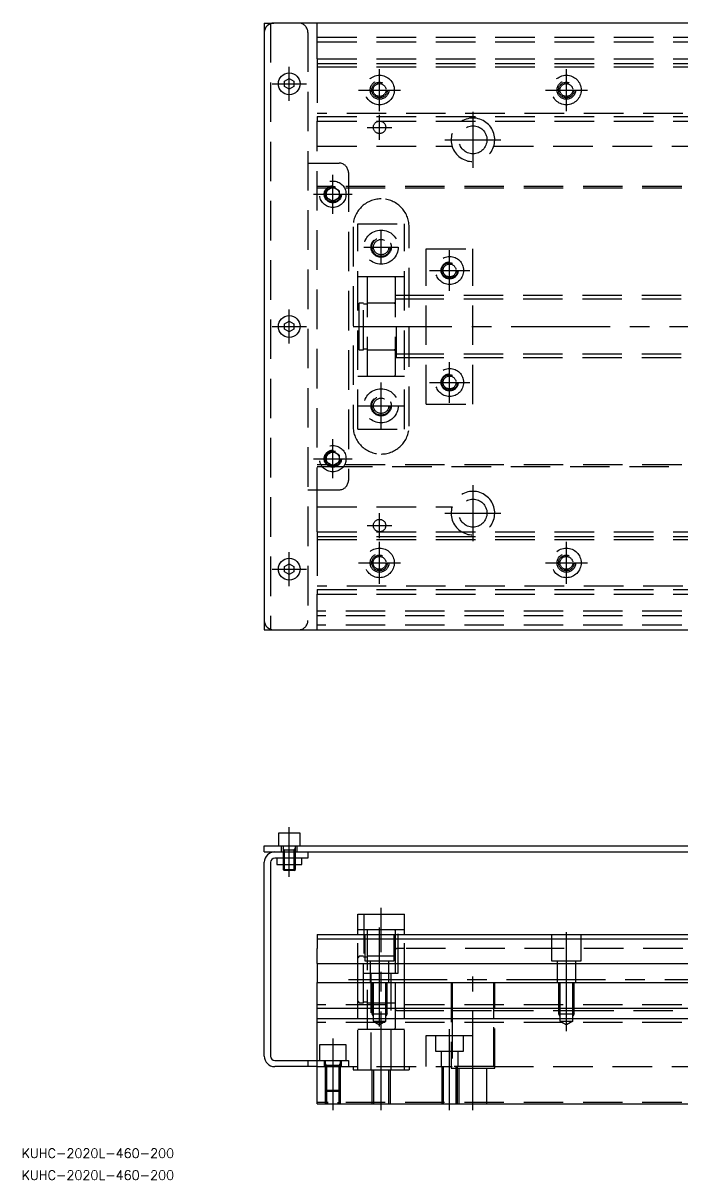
# Model space of a CAD drawing. Extents: x -94 to 687, y -24 to 362.
# Drawn here: x -94.5 to 117.1, y -24.4 to 347.4 of the extents above; entities that cross this region are included whole.
import ezdxf

# ---------------------------------------------------------------- set-up
doc = ezdxf.new("R2010")
doc.units = 0
doc.linetypes.add('CENTER', pattern=[50.8, 31.75, -6.35, 6.35, -6.35])
doc.linetypes.add('DASHED', pattern=[19.05, 12.7, -6.35])
doc.layers.get('0').update_dxf_attribs({"linetype": 'CONTINUOUS'})
doc.layers.add('CENTER', color=1, linetype='CENTER')
doc.styles.get("Standard").update_dxf_attribs({"font": 'txt.shx', "height": 3, "bigfont": 'bigfont.shx'})

msp = doc.modelspace()

# ---------------------------------------------------------------- linework, layer by layer
at = {"color": 7, "linetype": 'CONTINUOUS'}
for p, q in [((-17, 347.4), (-17, 344.4)), ((-17, 347.4), (-14, 347.4)), ((474, 347.4), (-14, 347.4)), ((-17, 344.4), (-17, 155.4)), ((-10.5, 328.77), (-9, 329.63)), ((-10.5, 327.03), (-10.5, 328.77)), ((-9, 329.63), (-7.5, 328.77)), ((-7.5, 328.77), (-7.5, 327.03)), ((-9, 326.17), (-10.5, 327.03)), ((-7.5, 327.03), (-9, 326.17)), ((-10.5, 250.77), (-9, 251.63)), ((-10.5, 249.03), (-10.5, 250.77)), ((-9, 251.63), (-7.5, 250.77)), ((-7.5, 250.77), (-7.5, 249.03)), ((-9, 248.17), (-10.5, 249.03)), ((-7.5, 249.03), (-9, 248.17)), ((-10.5, 172.77), (-9, 173.63)), ((-10.5, 171.03), (-10.5, 172.77)), ((-9, 170.17), (-10.5, 171.03)), ((-9, 173.63), (-7.5, 172.77)), ((-7.5, 171.03), (-9, 170.17)), ((-7.5, 172.77), (-7.5, 171.03)), ((-17, 155.4), (-17, 152.4)), ((-17, 152.4), (-14, 152.4)), ((-14, 152.4), (474, 152.4)), ((-5.5, 87), (-12.5, 87)), ((-12.5, 87), (-12.5, 83)), ((-5.5, 83), (-5.5, 87)), ((-17, 83), (-14, 83)), ((-17, 81), (-17, 83)), ((-14, 83), (130, 83)), ((-17, 81), (-14, 81)), ((-14, 81), (-13.67, 81)), ((-13.67, 81), (-6, 81)), ((-13.67, 81), (-6, 81)), ((-6, 79), (-13.67, 79)), ((-13, 79), (-13, 77)), ((-6, 81), (130, 81)), ((-3, 79), (-6, 79)), ((-5, 77), (-5, 79)), ((-3, 81), (-3, 79)), ((-17, 15.33), (-17, 77.67)), ((-15, 77.67), (-15, 15.33)), ((-13, 77), (-5, 77)), ((-11, 77), (-11, 75.38)), ((-11, 75.38), (-7, 75.38)), ((-10.62, 75), (-11, 75.38)), ((-7.38, 75), (-10.62, 75)), ((-7.38, 75), (-7, 75.38)), ((-7, 75.38), (-7, 77)), ((13, 61), (28, 61)), ((13, 54.5), (13, 61)), ((28, 54.5), (28, 61)), ((0, 54.5), (136.5, 54.5)), ((0, 54.5), (0, 53.04)), ((0, 53.04), (135.25, 53.04)), ((0, 53.04), (0, 51.39)), ((0, 51.39), (0, 50)), ((0, 45.18), (0, 50)), ((0, 45.18), (136.5, 45.18)), ((0, 45.18), (0, 39)), ((0, 39), (460, 39)), ((0, 30.7), (0, 39)), ((460, 30.7), (0, 30.7)), ((0, 27.3), (0, 30.7)), ((460, 27.3), (0, 27.3)), ((0, 0), (0, 27.3)), ((-13.67, 14), (-6, 14)), ((-6, 12), (-13.67, 12)), ((-6, 14), (-3, 14)), ((-3, 12), (-6, 12)), ((-3, 14), (0, 14)), ((-3, 14), (-3, 12)), ((0, 12), (-3, 12)), ((0, 0), (460, 0))]:
    msp.add_line(p, q, dxfattribs=at)
at = {"color": 3, "linetype": 'DASHED'}
for p, q in [((-15, 347.4), (-15, 152.4)), ((0, 335.9), (0, 347.4)), ((-3, 344.4), (-3, 155.4)), ((0, 342.9), (460, 342.9)), ((0, 341.4), (460, 341.4)), ((0, 335.9), (155.5, 335.9)), ((0, 335.9), (0, 334.44)), ((0, 334.44), (155.5, 334.44)), ((0, 334.44), (0, 317.36)), ((0, 333.4), (155.5, 333.4)), ((155.5, 318.4), (0, 318.4)), ((0, 317.36), (155.5, 317.36)), ((0, 317.36), (0, 315.9)), ((0, 315.9), (155.5, 315.9)), ((0, 307.9), (0, 315.9)), ((0, 191.9), (0, 307.9)), ((0, 307.9), (43.29, 307.9)), ((56.71, 307.9), (163.29, 307.9)), ((-3, 302.4), (7, 302.4)), ((10, 299.4), (10, 200.4)), ((5, 294.9), (0, 294.9)), ((4.36, 294.4), (0, 294.4)), ((5, 294.71), (3, 293.55)), ((460, 294.9), (5, 294.9)), ((7, 293.55), (5, 294.71)), ((460, 294.4), (5.64, 294.4)), ((3, 291.25), (3, 293.55)), ((5, 290.09), (3, 291.25)), ((7, 291.25), (5, 290.09)), ((7, 293.55), (7, 291.25)), ((13, 216.9), (13, 282.9)), ((13, 282.9), (28, 282.9)), ((28, 216.9), (28, 282.9)), ((11.5, 281.9), (11.5, 217.9)), ((29.5, 217.9), (29.5, 281.9)), ((35, 224.9), (35, 274.9)), ((35, 274.9), (50, 274.9)), ((50, 224.9), (50, 274.9)), ((16.3, 265.9), (13, 265.9)), ((16, 265.6), (16, 234.2)), ((24.7, 265.9), (16.3, 265.9)), ((24.7, 265.9), (16.3, 265.9)), ((28, 265.9), (24.7, 265.9)), ((25, 265.6), (25, 234.2)), ((13.5, 257.4), (13, 256.9)), ((13.5, 249.9), (13.5, 257.4)), ((14.85, 257.4), (13.5, 257.4)), ((14.85, 242.4), (14.85, 257.4)), ((16, 257.05), (14.85, 257.05)), ((16.3, 257.4), (16, 257.4)), ((24.7, 257.4), (16.3, 257.4)), ((24.7, 257.4), (16.3, 257.4)), ((28, 259.9), (25, 259.9)), ((28, 258.65), (25, 258.65)), ((155, 259.9), (28, 259.9)), ((155, 258.65), (28, 258.65)), ((13.5, 242.4), (13.5, 249.9)), ((25.5, 239.9), (25.5, 249.9)), ((13, 242.9), (13.5, 242.4)), ((13.5, 242.4), (14.85, 242.4)), ((14.85, 242.75), (16, 242.75)), ((16, 242.4), (24.7, 242.4)), ((16.3, 242.4), (24.7, 242.4)), ((25, 241.15), (28, 241.15)), ((25, 240.4), (25.5, 239.9)), ((25, 239.9), (28, 239.9)), ((28, 241.15), (155, 241.15)), ((28, 239.9), (155, 239.9)), ((13, 233.9), (16.3, 233.9)), ((16.3, 233.9), (24.7, 233.9)), ((16.3, 233.9), (24.7, 233.9)), ((24.7, 233.9), (28, 233.9)), ((35, 224.9), (50, 224.9)), ((13, 216.9), (28, 216.9)), ((5, 209.71), (3, 208.55)), ((3, 206.25), (3, 208.55)), ((7, 208.55), (5, 209.71)), ((7, 208.55), (7, 206.25)), ((4.36, 205.4), (0, 205.4)), ((0, 204.9), (5, 204.9)), ((5, 205.09), (3, 206.25)), ((7, 206.25), (5, 205.09)), ((5, 204.9), (460, 204.9)), ((460, 205.4), (5.64, 205.4)), ((-3, 197.4), (7, 197.4)), ((0, 191.9), (43.29, 191.9)), ((0, 183.9), (0, 191.9)), ((0, 183.9), (155.5, 183.9)), ((0, 183.9), (0, 182.44)), ((0, 182.44), (0, 165.36)), ((0, 182.44), (155.5, 182.44)), ((0, 181.4), (155.5, 181.4)), ((155.5, 166.4), (0, 166.4)), ((0, 165.36), (155.5, 165.36)), ((0, 165.36), (0, 163.9)), ((0, 163.9), (155.5, 163.9)), ((0, 152.4), (0, 163.9)), ((460, 158.4), (0, 158.4)), ((460, 156.9), (0, 156.9)), ((460, 153.9), (0, 153.9)), ((-11.5, 81), (-11.5, 83)), ((-11, 83), (-11, 81.6)), ((-10.62, 81.6), (-11, 82.26)), ((-7.38, 81.6), (-7, 82.26)), ((-7, 81.6), (-7, 83)), ((-6.5, 81), (-6.5, 83)), ((-7, 81.6), (-11, 81.6)), ((-7, 81.6), (-11, 81.6)), ((-11, 81.6), (-11, 81)), ((-11, 81.6), (-11, 81.6)), ((-11, 81.6), (-11, 81.59)), ((-9, 81.6), (-11, 81.6)), ((-11, 81), (-11, 79)), ((-11, 81), (-11, 77)), ((-10.62, 81.6), (-10.62, 81)), ((-10.62, 81), (-10.62, 77)), ((-7.38, 81), (-7.38, 81.6)), ((-7.38, 77), (-7.38, 81)), ((-7, 81), (-7, 81.6)), ((-7, 81.6), (-7, 81.6)), ((-7, 81.59), (-7, 81.6)), ((-7, 79), (-7, 81)), ((-7, 77), (-7, 81)), ((15, 61), (15, 42)), ((26, 42), (26, 61)), ((16.3, 56), (13, 56)), ((24.7, 56), (16.3, 56)), ((24.7, 56), (16.3, 56)), ((28, 56), (24.7, 56)), ((13, 39), (13, 54.5)), ((15.25, 54.5), (15.25, 46)), ((16, 55.7), (16, 24.31)), ((24.75, 46), (24.75, 54.5)), ((25, 55.7), (25, 54.5)), ((25, 54.5), (25, 39)), ((28, 39), (28, 54.5)), ((75.25, 54.5), (75.25, 46)), ((84.75, 46), (84.75, 54.5)), ((25.5, 50), (25, 49.5)), ((28, 50), (25.5, 50)), ((155.5, 50), (28, 50)), ((13.5, 47.5), (13, 47)), ((14.85, 47.5), (13.5, 47.5)), ((14.85, 32.5), (14.85, 47.5)), ((16, 47.15), (14.85, 47.15)), ((15.25, 46), (20, 46)), ((16.3, 47.5), (16, 47.5)), ((25, 47.5), (16.3, 47.5)), ((24.7, 47.5), (16.3, 47.5)), ((17, 46), (17, 39)), ((20, 46), (24.75, 46)), ((23, 39), (23, 46)), ((75.25, 46), (80, 46)), ((77, 46), (77, 39)), ((80, 46), (84.75, 46)), ((83, 39), (83, 46)), ((15, 42), (26, 42)), ((17.25, 42), (17.25, 11)), ((23.75, 11), (23.75, 42)), ((13, 30.7), (13, 39)), ((17.5, 39), (17.5, 30.7)), ((17.5, 39), (17.5, 32.7)), ((17.93, 39), (17.93, 29)), ((18, 39), (18, 32)), ((22, 32), (22, 39)), ((22.07, 29), (22.07, 39)), ((22.5, 30.7), (22.5, 39)), ((22.5, 29.3), (22.5, 39)), ((25, 39), (25, 30.7)), ((28, 30.7), (28, 39)), ((43, 39), (43, 11.5)), ((43.29, 39), (43.29, 30.7)), ((56.71, 30.7), (56.71, 39)), ((57, 11.5), (57, 39)), ((77.5, 39), (77.5, 32.7)), ((77.93, 39), (77.93, 29)), ((82.07, 29), (82.07, 39)), ((82.5, 29.3), (82.5, 39)), ((460, 31.85), (0, 31.85)), ((13, 33), (13.5, 32.5)), ((13, 27.3), (13, 30.7)), ((13.5, 32.5), (14.85, 32.5)), ((14.85, 32.85), (16, 32.85)), ((16, 32.5), (16.3, 32.5)), ((16.3, 32.5), (25, 32.5)), ((17.5, 32.7), (17.5, 29)), ((17.5, 30.7), (17.5, 29)), ((18, 32), (22, 32)), ((22.5, 29), (22.5, 30.7)), ((25, 30.7), (25, 27.3)), ((25, 30.5), (25.5, 30)), ((25.5, 30), (28, 30)), ((28, 27.3), (28, 30.7)), ((28, 30), (43.29, 30)), ((43.29, 30.7), (43.29, 27.3)), ((43.29, 30), (56.71, 30)), ((56.71, 27.3), (56.71, 30.7)), ((56.71, 30), (77.5, 30)), ((77.5, 32.7), (77.5, 29)), ((77.5, 30), (82.5, 30)), ((82.5, 30), (137.5, 30)), ((460, 26.15), (0, 26.15)), ((13, 11), (13, 27.3)), ((17.5, 29), (22.5, 29)), ((17.5, 29), (17.93, 28.25)), ((17.5, 29), (22.5, 29)), ((17.93, 29), (17.93, 26.6)), ((17.93, 26.6), (20, 25.41)), ((17.93, 26.6), (22.07, 26.6)), ((22.07, 26.6), (20, 25.41)), ((22.5, 29), (22.07, 28.25)), ((22.07, 26.6), (22.07, 29)), ((22.5, 29), (22.5, 29.3)), ((25, 27.3), (25, 24.31)), ((28, 11), (28, 27.3)), ((43.29, 27.3), (43.29, 12)), ((56.71, 12), (56.71, 27.3)), ((77.5, 29), (82.5, 29)), ((77.5, 29), (77.93, 28.25)), ((77.93, 29), (77.93, 26.6)), ((77.93, 26.6), (80, 25.41)), ((77.93, 26.6), (82.07, 26.6)), ((82.07, 26.6), (80, 25.41)), ((82.07, 26.6), (82.07, 29)), ((82.5, 29), (82.07, 28.25)), ((82.5, 29), (82.5, 29.3)), ((13, 24), (16.3, 24)), ((16, 24.31), (16, 24.3)), ((16.3, 24), (24.7, 24)), ((16.3, 24), (24.7, 24)), ((24.7, 24), (28, 24)), ((25, 24.31), (25, 24.3)), ((0.75, 19), (0.75, 16.7)), ((9.25, 19), (0.75, 19)), ((9.25, 16.7), (9.25, 19)), ((35, 12), (35, 22)), ((35, 22), (43.29, 22)), ((38, 22), (38, 17)), ((43.29, 22), (50, 22)), ((47, 17), (47, 22)), ((50, 12), (50, 22)), ((0.75, 16.7), (0.75, 14)), ((9.25, 14), (9.25, 16.7)), ((38, 17), (47, 17)), ((39.75, 17), (39.75, 12)), ((45.25, 12), (45.25, 17)), ((0, 14), (7, 14)), ((0, 12), (43.29, 12)), ((2.25, 14), (2.25, 12)), ((2.5, 14), (2.5, 12.39)), ((2.93, 12.4), (2.5, 13.15)), ((7.5, 12.4), (2.5, 12.4)), ((5, 12.4), (2.5, 12.4)), ((2.5, 12.4), (2.5, 12)), ((2.9, 12.4), (2.5, 12.4)), ((2.5, 12), (2.5, 4.4)), ((7.1, 12.4), (2.9, 12.4)), ((2.93, 12.4), (2.93, 12)), ((2.93, 12), (2.93, 4)), ((7, 14), (10, 14)), ((7.07, 12.4), (7.5, 13.15)), ((7.07, 12), (7.07, 12.4)), ((7.07, 4), (7.07, 12)), ((7.5, 12.4), (7.1, 12.4)), ((7.5, 13.3), (7.5, 14)), ((7.5, 12.4), (7.5, 13.3)), ((7.5, 12.4), (7.5, 12.4)), ((7.5, 12), (7.5, 12.4)), ((7.5, 12.39), (7.5, 12.4)), ((7.5, 4.4), (7.5, 12)), ((7.75, 12), (7.75, 14)), ((10, 14), (10, 12)), ((11.5, 12), (11.5, 11)), ((29.5, 12), (29.5, 11)), ((40, 12), (40, 0)), ((40.43, 12), (40.43, 0)), ((43, 11.5), (50, 11.5)), ((56.71, 12), (43.29, 12)), ((44.57, 0), (44.57, 12)), ((45, 0), (45, 12)), ((45.5, 11.5), (45.5, 0)), ((50, 11.5), (57, 11.5)), ((54.5, 0), (54.5, 11.5)), ((56.71, 12), (163.29, 12)), ((11.5, 11), (20.5, 11)), ((17.5, 11), (17.5, 0)), ((18.04, 11), (18.04, 0)), ((20.5, 11), (29.5, 11)), ((22.96, 0), (22.96, 11)), ((23.5, 0), (23.5, 11)), ((2.5, 4.43), (7.5, 4.43)), ((2.93, 4), (2.5, 4.43)), ((2.5, 4.4), (2.5, 0)), ((7.07, 4), (2.93, 4)), ((2.93, 4), (2.93, 0)), ((7.07, 4), (7.5, 4.43)), ((7.07, 0), (7.07, 4)), ((7.5, 0), (7.5, 4.4)), ((3.5, 0.5), (0, 0.5)), ((2.5, 0.5), (3.5, 0.5)), ((460, 0.5), (3.5, 0.5)), ((6.5, 0.5), (7.5, 0.5))]:
    msp.add_line(p, q, dxfattribs=at)
at = {"color": 3, "linetype": 'CONTINUOUS'}
for p, q in [((-10.62, 77), (-10.62, 75)), ((-7.38, 75), (-7.38, 77))]:
    msp.add_line(p, q, dxfattribs=at)
at = {"color": 7, "linetype": 'CONTINUOUS'}
for centre in [(-9, 327.9), (-9, 249.9), (-9, 171.9)]:
    msp.add_circle(centre, 3.5, dxfattribs=at)
at = {"color": 3, "linetype": 'DASHED'}
for centre, radius in [((20, 325.9), 4.75), ((20, 325.9), 3), ((20, 325.9), 2.5), ((20, 325.9), 2.07), ((80, 325.9), 4.75), ((80, 325.9), 3), ((80, 325.9), 2.5), ((80, 325.9), 2.07), ((20, 313.9), 2), ((50, 309.9), 4.5), ((5, 292.4), 4.25), ((5, 292.4), 2.75), ((5, 292.4), 2.5), ((5, 292.4), 2.5), ((5, 292.4), 2.1), ((5, 292.4), 2.1), ((20.5, 275.4), 5.5), ((20.5, 275.4), 3.25), ((20.5, 275.4), 3), ((20.5, 275.4), 2.46), ((42.5, 267.9), 4.5), ((42.5, 267.9), 2.75), ((42.5, 267.9), 2.5), ((42.5, 267.9), 2.07), ((42.5, 231.9), 4.5), ((42.5, 231.9), 2.75), ((42.5, 231.9), 2.5), ((42.5, 231.9), 2.07), ((20.5, 224.4), 5.5), ((20.5, 224.4), 3.25), ((20.5, 224.4), 3), ((20.5, 224.4), 2.46), ((5, 207.4), 4.25), ((5, 207.4), 2.75), ((5, 207.4), 2.5), ((5, 207.4), 2.5), ((5, 207.4), 2.1), ((5, 207.4), 2.1), ((50, 189.9), 4.5), ((20, 185.9), 2), ((20, 173.9), 4.75), ((80, 173.9), 4.75), ((20, 173.9), 3), ((20, 173.9), 2.5), ((20, 173.9), 2.07), ((80, 173.9), 3), ((80, 173.9), 2.5), ((80, 173.9), 2.07)]:
    msp.add_circle(centre, radius, dxfattribs=at)
at = {"color": 7, "linetype": 'CONTINUOUS'}
for centre, radius, start, end in [((-14, 344.4), 3, 90, 180), ((-14, 155.4), 3, 180, 270), ((-13.67, 77.67), 3.33, 90, 180), ((-13.67, 77.67), 1.33, 90, 180), ((-13.67, 15.33), 3.33, 180, 270), ((-13.67, 15.33), 1.33, 180, 270)]:
    msp.add_arc(centre, radius, start, end, dxfattribs=at)
at = {"color": 3, "linetype": 'DASHED'}
for centre, radius, start, end in [((-6, 344.4), 3, 0, 90), ((50, 309.9), 7, 16.6015, 163.3985), ((50, 309.9), 7, 163.3985, 16.6015), ((7, 299.4), 3, 0, 90), ((20.5, 281.9), 9, 90, 180), ((20.5, 281.9), 9, 0, 90), ((20.5, 275.4), 3, 180, 0), ((16.3, 265.6), 0.3, 90, 180), ((24.7, 265.6), 0.3, 360, 90), ((24.7, 257.7), 0.3, 270, 360), ((24.7, 257.7), 0.3, 270, 0), ((24.7, 242.1), 0.3, 0, 90), ((24.7, 242.1), 0.3, 360, 90), ((16.3, 234.2), 0.3, 180, 270), ((24.7, 234.2), 0.3, 270, 0), ((20.5, 224.4), 3, 180, 0), ((20.5, 217.9), 9, 180, 270), ((20.5, 217.9), 9, 270, 0), ((7, 200.4), 3, 270, 0), ((50, 189.9), 7, 16.6015, 163.3985), ((50, 189.9), 7, 163.3985, 16.6015), ((-6, 155.4), 3, 270, 0), ((16.3, 55.7), 0.3, 90, 180), ((24.7, 55.7), 0.3, 360, 90), ((16.3, 24.3), 0.3, 180, 270), ((24.7, 24.3), 0.3, 270, 0)]:
    msp.add_arc(centre, radius, start, end, dxfattribs=at)
at = {"layer": 'CENTER', "color": 1, "linetype": 'CENTER'}
for p, q in [((-9, 322.4), (-9, 333.4)), ((20, 319.15), (20, 332.65)), ((80, 319.15), (80, 332.65)), ((-14.5, 327.9), (-3.5, 327.9)), ((20, 321.15), (20, 330.65)), ((80, 321.15), (80, 330.65)), ((13.25, 325.9), (26.75, 325.9)), ((15.25, 325.9), (24.75, 325.9)), ((73.25, 325.9), (86.75, 325.9)), ((75.25, 325.9), (84.75, 325.9)), ((20, 309.9), (20, 317.9)), ((50, 318.9), (50, 300.9)), ((16, 313.9), (24, 313.9)), ((41, 309.9), (59, 309.9)), ((5, 286.15), (5, 298.65)), ((-1.25, 292.4), (11.25, 292.4)), ((20.5, 269.9), (20.5, 280.9)), ((15, 275.4), (26, 275.4)), ((42.5, 261.4), (42.5, 274.4)), ((36, 267.9), (49, 267.9)), ((38, 267.9), (47, 267.9)), ((-9, 244.4), (-9, 255.4)), ((-14.5, 249.9), (-3.5, 249.9)), ((11.5, 249.9), (519.5, 249.9)), ((42.5, 225.4), (42.5, 238.4)), ((42.5, 227.4), (42.5, 236.4)), ((20.5, 216.9), (20.5, 231.9)), ((36, 231.9), (49, 231.9)), ((13, 224.4), (28, 224.4)), ((5, 201.15), (5, 213.65)), ((-1.25, 207.4), (11.25, 207.4)), ((50, 198.9), (50, 180.9)), ((20, 181.9), (20, 189.9)), ((41, 189.9), (59, 189.9)), ((16, 185.9), (24, 185.9)), ((20, 167.15), (20, 180.65)), ((20, 169.15), (20, 178.65)), ((80, 167.15), (80, 180.65)), ((-9, 166.4), (-9, 177.4)), ((-14.5, 171.9), (-3.5, 171.9)), ((13.25, 173.9), (26.75, 173.9)), ((15.25, 173.9), (24.75, 173.9)), ((73.25, 173.9), (86.75, 173.9)), ((-9, 73), (-9, 89)), ((20.5, -2), (20.5, 63)), ((20, 24.91), (20, 58.5)), ((80, 23.41), (80, 57)), ((50, -2), (50, 41)), ((10, 40), (520.5, 40)), ((42.5, -2), (42.5, 24)), ((5, 21), (5, -2))]:
    msp.add_line(p, q, dxfattribs=at)

# ---------------------------------------------------------------- texts
at = {"color": 7, "linetype": 'CONTINUOUS'}
for p in [(-94.97, -17.38), (-94.97, -24.41)]:
    msp.add_text('KUHC-2020L-460-200', height=3, dxfattribs=at).set_placement(p)

doc.saveas('drawing.dxf')
